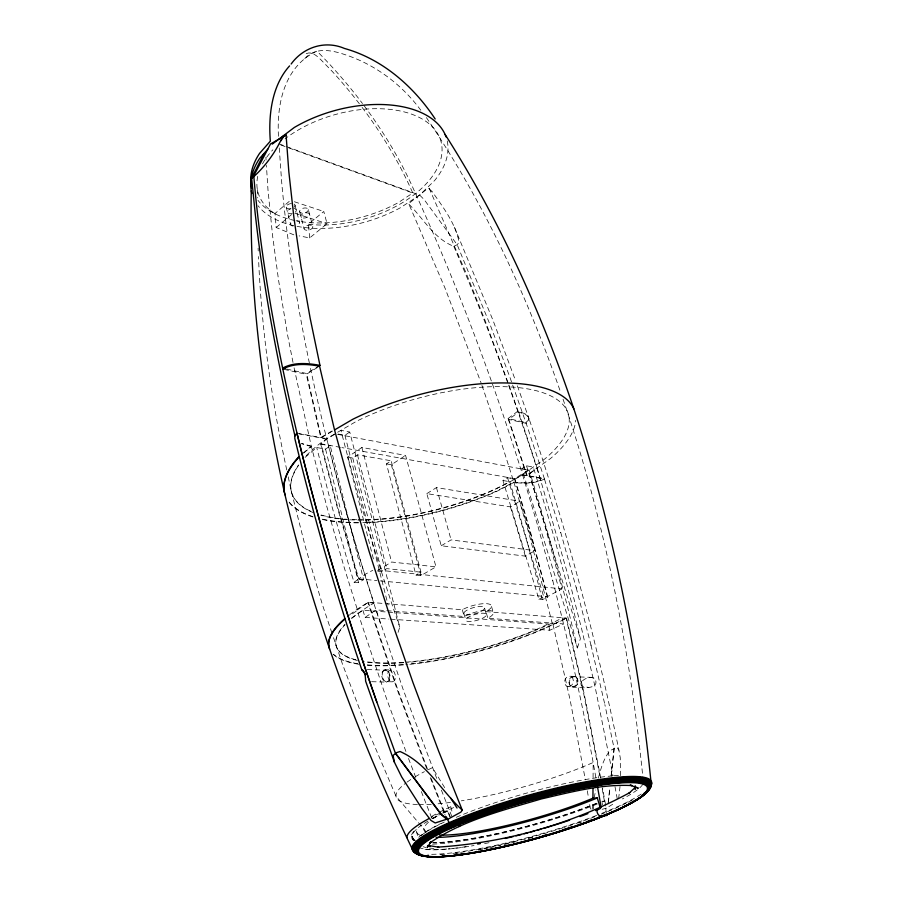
<?xml version="1.0" encoding="UTF-8"?>
<svg xmlns="http://www.w3.org/2000/svg" width="902" height="902" viewBox="0 0 902 902"><rect width="100%" height="100%" fill="white"/><g stroke="black" fill="none" stroke-linecap="round" stroke-linejoin="round"><path stroke-width="0.68" stroke-dasharray="4.51 3.38" d="M593.076 777.603L593.178 762.506A125.603 24.625 -15.7 0 1 461.317 800.841M606.302 812.747L605.749 808.53L615.13 802.803M593.516 808.947L593.73 801.664M620.429 775.675L620.272 757.883L618.93 750.306C596.267 639.394 566.817 529.857 530.376 422.666L528.414 417.006L526.182 414.954L518.706 411.977L508.784 419.453L527.027 475.501L537.242 468.285L518.706 411.977M620.024 786.488L618.749 797.785M608.388 802.25L609.876 788.528M611.218 776.182L614.183 748.739L604.859 704.597M608.117 803.22L609.752 788.122M611.094 775.788L614.07 748.356L616.821 747.093L618.93 750.306M592.095 809.353L593.527 801.72M594.147 797.864L595.771 789.893M431.393 191.472L429.149 188.214L427.785 188.439L409.925 202.623L408.956 204.235L445.092 288.29L481.059 382.82M598.364 778.11C600.946 768.436 603.63 758.345 610.147 750.487L614.183 748.739M398.075 632.336L399.755 627.082L349.739 432.002L340.956 430.322A1241.423 424.109 62.9 0 0 395.922 616.122L399.755 627.082M577.359 647.94L580.392 638.74C566.749 580.978 550.829 523.78 533.262 467.089L526.486 465.793L521.807 468.645L577.359 647.94C563.603 588.036 547.198 528.764 529.136 470.021L521.807 468.645M528.854 418.359L528.076 420.512L525.832 422.497L508.097 418.528L526.621 475.422L550.265 458.723A150.735 58.833 -15.7 0 0 575.747 420.298M293.849 234.847L276.17 227.507L275.009 213.503L290.388 200.413M302.869 453.356L311.291 446.186L294.086 367.847M304.019 452.838L311.382 446.558L326.603 505.785L344.169 567.392L357.553 610.237L349.649 615.728M305.101 457.37L316.703 447.527L325.577 449.106L330.279 445.859L363.574 579.693L358.568 582.703L354.069 582.286L349.57 567.978L331.97 506.563L316.703 447.527M363.574 579.693L358.353 579.197L336.096 503.305L320.706 444.134L327.2 438.733L335.42 433.952L528.313 470.235L543.962 522.461L561.946 588.848L547.255 596.718L378.344 580.696M276.17 227.507L291.526 214.575M309.679 237.925L308.439 224.192L323.784 211.474L327.054 223.685L309.679 237.925L299.126 235.873M508.097 418.528L518.03 411.03L525.889 414.119L528.121 416.183L529.147 419.182L528.358 421.335L526.114 423.309L508.784 419.453M304.82 58.585C315.023 47.017 331.327 50.05 344.169 54.379C374.736 64.121 401.875 84.495 420.839 110.281M340.482 447.347L321.157 443.863L336.547 502.989L358.804 578.847L365.299 574.179L372.752 570.335M354.069 582.286L358.353 579.197M528.313 470.235L514.444 478.646L341.858 447.595M358.32 519.755A143.835 56.116 -15.7 0 0 522.562 474.677L545.112 458.69A143.835 56.116 -15.7 0 0 530.601 389.438A143.835 56.116 -15.7 0 0 356.73 421.144L326.671 438.631A143.835 56.116 -15.7 0 0 305.023 456.998M405.9 751.445L385.966 697.02L357.034 610.18L367.915 602.615L373.924 603.088L360.281 560.131L342.343 498.366L326.761 439.015L298.438 433.806M351.588 618.062L362.875 610.248L386.755 612.018M338.149 434.042L344.925 435.316L349.739 432.002M362.875 610.248L365.13 617.408L376.111 609.887L464.18 616.494A17.961 5.175 -15.7 0 1 488.771 610.428A17.961 5.175 -15.7 0 1 487.847 618.276L563.536 623.947L549.803 630.239L390.307 619.155M373.394 558.89L347.586 457.134L361.894 447.46L405.573 455.42L435.97 566.839L420.975 575.6L415.991 575.093L386.439 463.899L391.164 460.798L420.975 572.184L415.991 575.093M347.586 457.134L352.75 458.024L357.496 454.833L391.164 460.798M362.097 107.383A273.453 151.435 48.2 0 1 412.778 193.039L398.425 202.533A99.739 57.254 -15.7 0 1 296.318 220.821M386.439 463.899L391.344 464.755L405.573 455.42M426.826 493.62L436.444 487.587L519.89 501.264L535.01 550.682L525.325 556.139L441.236 545.755L426.826 493.62L510.431 506.879L519.89 501.264M286.588 369.042L306.635 373.518L317.741 366.708M284.062 369.369L306.297 374.33L317.369 367.52M514.952 479.052L530.241 531.03L547.773 597.113L542.373 599.65L538.911 599.334L502.966 480.507L507.555 477.722L514.952 479.052L522.664 475.004L544.47 479.018C535.089 483.607 524.13 483.788 513.96 482.423L497.724 490.902A150.747 58.81 -15.7 0 1 362.875 522.822M377.656 570.402L391.581 562.025L435.97 566.839M377.803 571.237L381.738 571.631L386.744 568.632L420.975 572.184M441.236 545.755L451.09 539.903L535.01 550.682M332.161 430.908L320.774 437.549L306.297 374.33M332.229 431.28L321.304 437.65L306.635 373.518M538.911 599.334L543.759 596.729L547.773 597.113M542.373 599.65L525.009 533.646L509.833 481.724L494.927 489.527A143.846 56.093 -15.7 0 1 320.841 515.222M278.955 143.858L419.746 195.159L424.211 199.658L457.179 244.724L490.868 326.648L509.461 376.021L527.298 426.646L544.368 478.691C534.987 483.292 524.028 483.461 513.858 482.096L497.622 490.575A150.735 58.833 -15.7 0 1 362.796 522.483M408.956 204.235C423.41 218.555 434.031 238.669 453.796 246.325L457.179 244.724L459.107 242.322C455.454 222.929 442.623 206.693 431.584 190.75M549.803 630.239L548.281 624.004L534.074 630.554A142.415 41.819 -15.7 0 1 406.486 662.113M600.777 778.246L584.225 694.055L566.636 618.411L536.972 631.84A149.687 43.939 -15.7 0 1 409.835 664.312M385.12 669.758L382.922 671.28A6.156 3.935 80 0 0 381.884 676.748L382.865 679.634A5.886 3.755 80 0 0 386.62 682.092L388.818 680.582A6.145 3.924 80 0 0 389.878 675.091L388.886 672.193A5.886 3.755 80 0 0 385.12 669.758L391.603 669.983M383.733 670.536L384.68 670.163A5.886 3.755 80 0 1 388.446 672.599L389.438 675.508A6.156 3.924 80 0 1 388.379 680.987M383.373 670.874A6.156 3.924 80 0 0 382.324 676.331L383.305 679.229A5.886 3.755 80 0 0 387.059 681.675L388.007 681.326M392.528 681.833L394.287 680.728A6.134 3.924 79.9 0 0 395.347 675.271L394.354 672.373A5.863 3.755 79.9 0 0 390.589 669.949L388.83 671.065A6.134 3.935 79.9 0 0 387.792 676.5L388.773 679.386A5.863 3.755 79.9 0 0 392.528 681.833L387.059 681.675M574.36 676.387L569.049 676.207L566.862 677.154A5.367 4.409 -75.7 0 0 564.652 681.901L565.216 684.426A5.13 4.217 -75.7 0 0 568.959 686.591L573.165 686.715L575.352 685.768A5.344 4.409 -75.7 0 0 577.562 681.01L576.998 678.484A5.119 4.217 -75.7 0 0 573.244 676.353L571.067 677.301A5.344 4.409 -75.7 0 0 568.858 682.036L569.421 684.55A5.119 4.217 -75.7 0 0 573.165 686.715M592.174 677.379L573.773 676.737L571.597 677.695A5.344 4.409 -75.7 0 0 569.387 682.419L569.951 684.934A5.119 4.217 -75.7 0 0 573.695 687.098C578.103 687.561 601.499 690.605 594.779 678.496C590.1 675.575 583.673 678.766 580.663 682.758L581.226 685.261L582.669 686.264L588.882 687.504M568.959 686.591L571.146 685.644A5.367 4.409 -75.7 0 0 573.368 680.886L572.804 678.349A5.13 4.217 -75.7 0 0 569.049 676.207M573.695 687.098L575.882 686.151A5.344 4.409 -75.7 0 0 578.092 681.405L577.528 678.879A5.119 4.217 -75.7 0 0 573.773 676.737M602.119 809.308L606.189 808.248L602.502 787.796M306.206 53.68C312.351 50.828 317.414 56.589 321.428 60.299L332.387 71.574A273.453 151.435 48.2 0 1 361.274 106.301M450.707 817.787L448.001 810.977L444.19 811.214A126.28 21.501 -15.7 0 0 431.111 817.494M601.837 801.269L604.419 801.111A126.28 21.501 -15.7 0 1 602.062 802.081M439.308 812.251A115.377 19.912 -15.7 0 1 450.786 806.749L453.469 806.591M371.635 681.698L386.62 682.092M367.328 669.566L385.695 670.209M365.13 617.408L388.909 619.065M388.164 612.12L548.281 624.004M349.694 614.679A149.664 43.972 -15.7 0 1 368.366 602.243L383.79 603.472M385.188 603.585L462.309 609.741A17.916 5.243 -15.7 0 1 486.854 603.697A17.916 5.243 -15.7 0 1 485.952 611.624L487.847 618.276M485.952 611.624L566.106 618.017L583.695 693.661L600.236 777.896M566.636 618.411L562.081 618.05A142.437 41.796 -15.7 0 1 407.839 662.384M358.804 578.847L376.946 580.572M378.163 570.12L561.946 588.848M502.966 480.507L509.833 481.724M320.706 444.134L330.279 445.859M296.995 433.174L326.671 438.631M364.036 105.602A279.575 154.772 48.1 0 1 413.274 188.541C455.781 281.458 492.255 377.104 522.562 474.677L544.368 478.691L560.785 532.654M308.439 224.192L309.521 224.406A94.969 54.21 -15.7 0 0 427.695 182.17A94.969 54.21 -15.7 0 0 407.918 112.942A94.969 54.21 -15.7 0 0 285.066 138.818M311.291 446.186L301.561 443.367M311.382 446.558L301.651 443.739M537.242 468.285L567.662 574.146L581.858 629.788L595.219 687.482L612.977 775.788M294.909 213.278L327.054 223.685M294.39 201.744L323.784 211.474M280.872 145.019L287.467 147.421M288.787 147.894L412.778 193.039M275.009 213.503L274.107 213.086A94.969 54.21 -15.7 0 1 257.792 176.048M426.454 832.129L396.001 796.162L365.49 724.813L342.467 664.086L332.398 634.354M426.409 117.598C483.822 202.285 527.23 296.048 560.717 392.562M444.663 787.638L432.441 767.67A125.603 24.625 -15.7 0 0 425.699 770.996M412.158 836.267L414.976 842.333M411.413 836.458L413.668 841.318M429.149 188.214L466.075 272.923L484.904 320.018L508.457 383.756M454.439 227.203L493.101 320.548L515.504 380.531M453.796 246.325C486.832 322.747 515.549 400.995 540.738 480.349M436.703 778.37L403.239 689.726L376.111 609.887M441.371 790.118L452.263 817.505M449.715 816.682L447.46 811.011A121.68 20.712 -15.7 0 0 443.209 812.95M427.604 769.406L397.782 689.613L368.366 602.243M431.235 778.55L445.588 814.754M426.635 768.515L397.331 690.03L367.915 602.615M430.243 777.614L445.193 815.318M415.754 777.4L408.324 758.03M421.335 791.584L431.483 817.359M563.051 399.18C605.016 521.942 630.036 650.06 643.058 779.012M517.376 385.819L528.121 416.183M508.92 385.053L518.03 411.03M481.961 385.47L497.848 431.799L513.858 482.096M331.947 633.024L322.566 605.174L305.485 547.3L291.211 490.925M526.486 465.793L580.392 638.74M507.555 477.722L543.759 596.729M510.431 506.879L525.325 556.139M522.562 474.677L538.144 527.084M514.444 478.646L529.733 530.635L547.255 596.718M513.96 482.423L529.158 534.198L552.588 624.646M491.511 606.46L493.428 613.146M484.599 608.151A10.745 3.146 -15.7 0 1 468.679 614.837A10.745 3.146 -15.7 0 1 469.39 609.019A10.745 3.146 -15.7 0 1 484.599 608.151L486.505 614.837A10.768 3.112 -15.7 0 1 470.54 621.512A10.768 3.112 -15.7 0 1 471.284 615.762A10.768 3.112 -15.7 0 1 486.505 614.837M560.683 532.315L576.322 588.048M436.444 487.587L451.09 539.903M463.842 613.236L465.714 619.945M462.309 609.741L464.18 616.494M538.043 526.734L552.813 580.798M391.344 464.755L420.975 575.6M308.349 209.636A4.476 2.469 -14.2 0 1 302.069 213.165A4.476 2.469 -14.2 0 1 301.539 208.892A4.476 2.469 -14.2 0 1 308.349 209.636L312.836 226.74A4.499 2.435 -14.2 0 1 306.5 230.258A4.499 2.435 -14.2 0 1 305.992 226.041A4.499 2.435 -14.2 0 1 312.836 226.74M361.894 447.46L391.581 562.025M299.622 211.496L304.053 228.623M450.786 806.749L452.5 813.401M295.044 205.261L299.475 222.478M576.22 587.698L591.058 645.415M357.496 454.833L386.744 568.632M352.75 458.024L381.738 571.631M344.925 435.316L388.108 605.005M286.227 207.133L290.613 224.384M552.7 580.448C569.466 645.832 584.27 711.757 595.985 778.246M325.577 449.106L358.568 582.703M553.039 624.669L570.143 700.087L585.387 779.847M416.453 831.08L418.021 837.462M590.945 645.054L604.971 704.981M286.768 469.987C271.367 399.823 261.377 328.351 258.468 256.551M288.223 476.842L291.12 490.564M293.015 362.446L287.67 335.465L278.583 280.33L272.573 235.625L267.984 189.882L266.406 165.416M615.006 786.702L617.532 800.356M602.198 788.822L605.31 806.061M602.051 802.464L602.48 804.866M587.303 790.828L588.499 797.695M589.683 804.55L590.878 811.417M279.248 147.951L281.672 182.024A1235.278 429.363 63 0 0 309.848 365.333M265.887 157.331L266.067 160.026M258.107 248.185L258.22 250.97M257.363 189.499L257.363 197.888M450.414 802.43A125.603 24.625 -15.7 0 1 436.41 803.93M431.28 804.28A125.603 24.625 -15.7 0 1 418.675 804.539M417.423 804.505A125.603 24.625 -15.7 0 1 405.923 782.959M407.05 782.124A125.603 24.625 -15.7 0 1 412.079 778.708M415.089 776.847A125.603 24.625 -15.7 0 1 424.414 771.661M597.214 804.043A126.28 21.501 -15.7 0 1 431.855 844.159M596.605 803.265A120.913 20.588 -15.7 0 1 432.509 842.66M414.83 839.965A120.913 20.588 -15.7 0 1 422.869 824.281M424.109 823.47A120.913 20.588 -15.7 0 1 428.191 820.967M432.441 818.576A120.913 20.588 -15.7 0 1 438.462 815.464M443.773 812.905A120.913 20.588 -15.7 0 1 448.001 810.977M403.589 662.339A142.415 41.819 -15.7 0 1 364.791 661.527M355.805 659.734A142.415 41.819 -15.7 0 1 344.914 624.387M566.106 618.017A149.664 43.972 -15.7 0 1 405.844 664.323M403.295 664.537A149.664 43.972 -15.7 0 1 365.84 664.74M357.699 663.714A149.664 43.972 -15.7 0 1 333.469 654.232M466.063 846.685A119.628 19.799 -15.7 0 1 458.859 847.711M457.461 847.891A119.628 19.799 -15.7 0 1 448.226 848.895M446.715 849.019A119.628 19.799 -15.7 0 1 419.543 847.756M421.065 835.692A119.628 19.799 -15.7 0 1 444.291 822.072M433.93 848.399A115.772 19.156 -15.7 0 1 423.083 846.662M380.497 623.722A1235.278 429.363 63 0 1 310.141 366.697M425.834 832.377A107.733 18.581 -15.7 0 1 429.16 821.666M433.276 818.61A107.733 18.581 -15.7 0 1 438.485 815.34M442.555 813.063A107.733 18.581 -15.7 0 1 454.8 807.042M420.298 835.353A115.377 19.912 -15.7 0 1 416.848 829.152M431.889 816.321A115.377 19.912 -15.7 0 1 438.158 812.849M313.389 512.674A143.846 56.093 -15.7 0 1 299.453 464.147M358.444 522.867A150.747 58.81 -15.7 0 1 322.003 519.394M312.938 516.959A150.747 58.81 -15.7 0 1 288.82 501.895M403.679 662.699A142.437 41.796 -15.7 0 1 363.562 661.707M357.417 660.489A142.437 41.796 -15.7 0 1 345.015 624.782M351.69 618.468A142.437 41.796 -15.7 0 1 373.924 603.088M403.386 664.909A149.687 43.939 -15.7 0 1 365.93 665.112M359.097 664.289A149.687 43.939 -15.7 0 1 333.56 654.626M262.493 163.871A94.969 54.21 -15.7 0 1 272.844 149.811M447.234 140.96A101.171 57.773 -15.7 0 1 434.584 180.569L419.588 195.103L400.409 207.731A101.171 57.773 -15.7 0 1 258.028 205.712M278.447 136.281A237.485 117.034 53.4 0 1 316.94 51.098A279.575 154.772 48.1 0 1 362.48 103.527M294.943 220.539A99.739 57.254 -15.7 0 1 257.949 200.3M295.54 209.038A4.521 2.503 -13.8 0 1 295.258 212.184M292.237 213.582A4.521 2.503 -13.8 0 1 287.558 212.353A4.521 2.503 -13.8 0 1 290.41 208.937M293.793 208.463A4.521 2.503 -13.8 0 1 294.774 208.666M294.277 204.134A4.51 2.514 -13.8 0 1 293.996 207.291M290.985 208.689A4.51 2.514 -13.8 0 1 286.216 206.795A4.51 2.514 -13.8 0 1 291.436 203.536M356.854 519.732A143.835 56.116 -15.7 0 1 320.762 514.884M310.649 511.186A143.835 56.116 -15.7 0 1 298.562 464.913M358.365 522.529A150.735 58.833 -15.7 0 1 321.913 519.056M312.859 516.62A150.735 58.833 -15.7 0 1 288.741 501.535M296.972 220.821A4.544 2.481 -13.9 0 1 299.487 222.805A4.544 2.481 -13.9 0 1 296.521 225.568M293.127 226.041A4.544 2.481 -13.9 0 1 290.602 224.046A4.544 2.481 -13.9 0 1 293.567 221.294M632.347 800.029A124.16 20.227 -15.7 0 1 627.059 802.791M625.988 803.332A124.16 20.227 -15.7 0 1 601.386 814.168M594.914 816.682A124.16 20.227 -15.7 0 1 564.359 827.382M563.017 827.822A124.16 20.227 -15.7 0 1 497.397 845.557M496.077 845.851A124.16 20.227 -15.7 0 1 451.361 853.551M444.765 854.217A124.16 20.227 -15.7 0 1 438.722 854.645M641.254 794.076A124.386 20.318 -15.7 0 1 597.936 814.901M596.696 815.374A124.386 20.318 -15.7 0 1 427.875 854.262M642.822 784.323A117.328 19.416 -15.7 0 1 622.38 798.935M456.22 817.313A117.328 19.416 -15.7 0 1 612.616 775.867M613.946 775.754A117.328 19.416 -15.7 0 1 620.181 775.37M581.373 822.229A123.856 20.126 -15.7 0 1 578.847 823.109M532.699 837.383A123.856 20.126 -15.7 0 1 524.817 839.491M515.222 841.938A123.856 20.126 -15.7 0 1 509.743 843.28M508.378 843.607A123.856 20.126 -15.7 0 1 498.953 845.772M493.574 846.944A123.856 20.126 -15.7 0 1 489.459 847.801M488.095 848.083A123.856 20.126 -15.7 0 1 484.036 848.895M482.694 849.154A123.856 20.126 -15.7 0 1 477.406 850.158M458.385 853.213A123.856 20.126 -15.7 0 1 455.657 853.563M488.997 842.705A120.394 19.923 -15.7 0 1 483.449 843.81M474.035 845.535A120.394 19.923 -15.7 0 1 471.442 845.975M468.747 846.414A120.394 19.923 -15.7 0 1 421.843 848.838M418.753 837.236A120.394 19.923 -15.7 0 1 441.101 823.379M597 803.254A121.68 20.712 -15.7 0 1 433.231 842.874M415.563 840.867A121.68 20.712 -15.7 0 1 414.119 830.99M431.799 818.666A121.68 20.712 -15.7 0 1 441.833 813.604M303.331 218.025A4.476 2.458 -14.2 0 0 309.623 214.507A4.476 2.458 -14.2 0 0 302.801 213.763A4.476 2.458 -14.2 0 0 303.331 218.025"/><path stroke-width="1.35" d="M251.263 190.784C249.369 292.147 261.975 393.385 284.378 492.131A150.735 58.833 -15.7 0 1 298.663 456.953M439.624 835.105A107.733 18.581 -15.7 0 0 592.93 798.191L592.997 788.585M635.2 785.698L635.132 789.318L635.549 787.401M263.734 154.129L251.635 177.942L255.142 212.951A1297.38 451.541 63.3 0 0 294.853 435.531L294.796 438.428C313.738 516.474 335.86 593.764 361.803 669.78L365.682 674.685M427.796 845.512L427.266 847.497L431.066 841.645L429.679 843.009C462.952 820.132 503.102 810.267 541.335 798.935C571.067 792.103 601.273 783.906 632.043 785.574L630.16 785.135L638.278 788.235L636.496 787.266M251.917 178.314C264.872 167.005 275.629 152.37 282.687 136.461L286.081 135.052L288.832 171.775L293.928 217.698L300.997 266.485L310.141 318.113L319.951 365.344L317.741 366.708M361.803 669.78C365.175 670.321 365.49 677.661 365.626 681.145L394.478 762.359L401.706 776.96L421.685 808.215L430.987 820.459L435.204 822.962L446.738 819.219L445.712 816.626M605.986 814.258L605.794 814.664A122.007 19.675 -15.7 0 0 626.529 780.704A122.007 19.675 -15.7 0 0 464.135 820.775A122.007 19.675 -15.7 0 0 435.508 856.686M280.838 140.859L283.972 136.067M462.286 810.165L460.911 812.104L447.46 819.467L441.033 814.066L395.414 753.023L400.037 751.513C426.939 763.295 441.45 791.054 462.286 810.165L438.552 750.926L412.981 682.577L389.844 616.043L369.155 551.573L350.889 489.38L334.439 429.577L319.579 366.167C307.481 364.058 293.872 362.92 282.754 369.076M267.781 149.202L259.686 158.346A101.171 57.773 -15.7 0 0 251.861 193.468M272.28 144.117L294.277 127.486A101.171 57.773 -15.7 0 1 446.095 136.98M294.853 435.531L296.995 433.174C277.162 348.431 261.095 262.606 253.766 175.8L270.532 143.97L286.081 135.052M294.943 435.914L297.085 433.558A1300.774 451.011 63.2 0 0 376.765 701.959M291.143 64.019C303.331 47.152 325.047 40.071 344.451 48.449C382.437 59.013 413.747 86.536 435.181 118.985M605.546 815.002L604.216 815.701M635.098 787.559L629.032 793.208L629.72 792.666C571.124 824.451 504.365 842.863 437.898 847.113L438.744 847.215L428.518 845.535L430.153 846.527M296.995 433.174A1300.583 450.955 63.2 0 0 376.653 701.519L395.527 753.486L393.035 755.481L394.478 762.359M334.653 429.859L352.851 419.238A150.735 58.833 -15.7 0 1 573.83 408.843C613.552 529.023 638.041 653.871 650.77 779.7M602.683 815.814L607.001 815.487M592.93 798.191L597.282 797.932L600.518 808.632M454.022 826.908L449.997 824.687L446.524 817.111M319.951 365.344C307.695 363.156 293.872 361.894 282.574 368.14L285.246 368.738M446.738 819.219L441.146 814.529L395.527 753.486M450.774 798.191L457.032 808.034M445.069 134.421C499.561 219.896 541.493 312.893 573.83 408.843M411.571 847.609C357.068 734.07 313.017 615.265 284.457 492.492M597.462 786.521L601.149 807.2M406.949 837.62A126.28 21.501 -15.7 0 1 428.788 818.712M599.323 809.128A115.772 19.156 -15.7 0 1 595.647 810.616M587.935 813.615A115.772 19.156 -15.7 0 1 579.885 816.592M569.59 820.189A115.772 19.156 -15.7 0 1 552.498 825.702M551.178 826.108A115.772 19.156 -15.7 0 1 543.5 828.408M540.918 829.163A115.772 19.156 -15.7 0 1 537.017 830.28M534.412 831.013A115.772 19.156 -15.7 0 1 530.511 832.084M527.918 832.783A115.772 19.156 -15.7 0 1 524.051 833.809M521.356 834.508A115.772 19.156 -15.7 0 1 515.944 835.883M513.238 836.549A115.772 19.156 -15.7 0 1 505.165 838.465M480.36 843.618A115.772 19.156 -15.7 0 1 477.643 844.103M597.282 797.932A115.377 19.912 -15.7 0 1 436.151 837.394M328.824 646.294A149.664 43.972 -15.7 0 1 345.038 618.456M285.133 494.961A150.747 58.81 -15.7 0 1 298.754 457.325M329.636 649.147A149.687 43.939 -15.7 0 1 345.139 618.862M289.576 65.902A234.407 116.392 53.2 0 0 270.329 141.174L259.573 153.374A99.739 57.254 -15.7 0 0 251.861 188.157M416.51 853.078A124.16 20.227 -15.7 0 1 524.626 797.086A124.16 20.227 -15.7 0 1 650.365 786.702M416.126 852.514A124.386 20.318 -15.7 0 1 524.412 796.353A124.386 20.318 -15.7 0 1 650.41 786.014M648.143 790.885A122.559 19.799 -15.7 0 1 641.367 796.5M639.507 797.729A122.559 19.799 -15.7 0 1 634.117 800.976M631.704 802.318A122.559 19.799 -15.7 0 1 629.145 803.671M604.791 814.754A122.559 19.799 -15.7 0 1 598.601 817.223M590.776 820.2A122.559 19.799 -15.7 0 1 586.751 821.677M572.409 826.683A122.559 19.799 -15.7 0 1 563.209 829.693M546.172 834.914A122.559 19.799 -15.7 0 1 542.26 836.053M462.275 853.935A122.559 19.799 -15.7 0 1 459.524 854.329M447.967 855.671A122.559 19.799 -15.7 0 1 441.901 856.167M428.518 856.37A122.559 19.799 -15.7 0 1 512.02 803.603A122.559 19.799 -15.7 0 1 649.463 789.216M422.283 855.491A123.055 19.912 -15.7 0 1 533.634 796.759A123.055 19.912 -15.7 0 1 641.672 795.959M427.976 856.066A123.055 19.912 -15.7 0 1 424.977 855.84M417.457 854.036A123.484 20.024 -15.7 0 1 525.02 798.462A123.484 20.024 -15.7 0 1 650.06 788.021M603.393 815.645A122.007 19.675 -15.7 0 1 582.568 823.503M581.204 823.988A122.007 19.675 -15.7 0 1 555.237 832.523M553.907 832.929A122.007 19.675 -15.7 0 1 526.723 840.664M525.438 841.002A122.007 19.675 -15.7 0 1 515.967 843.426M509.213 845.061A122.007 19.675 -15.7 0 1 487.396 849.864M480.45 851.206A122.007 19.675 -15.7 0 1 477.744 851.713M475.072 852.187A122.007 19.675 -15.7 0 1 472.445 852.638M471.148 852.852A122.007 19.675 -15.7 0 1 466.875 853.551M464.068 853.968A122.007 19.675 -15.7 0 1 459.941 854.566M457.269 854.916A122.007 19.675 -15.7 0 1 453.368 855.389M450.865 855.66A122.007 19.675 -15.7 0 1 442.397 856.393M647.084 790.874A123.856 20.126 -15.7 0 1 643.476 793.76M416.961 853.585A123.856 20.126 -15.7 0 1 524.829 797.785A123.856 20.126 -15.7 0 1 650.252 787.378M600.506 815.972A3.8 2.108 67.4 0 1 597.248 812.533A3.8 2.108 67.4 0 1 598.342 808.79M438.699 856.765A121.42 19.562 -15.7 0 1 477.846 816.084A121.42 19.562 -15.7 0 1 643.058 782.079A121.42 19.562 -15.7 0 1 555.226 832.783M553.907 833.189A121.42 19.562 -15.7 0 1 526.892 840.867M525.562 841.228A121.42 19.562 -15.7 0 1 441.473 856.629M459.851 825.928A4.194 2.627 68.5 0 1 458.644 826.57M461.441 854.78A120.135 19.314 -15.7 0 0 647.523 790.998A120.135 19.314 -15.7 0 0 489.797 812.668A120.135 19.314 -15.7 0 0 461.441 854.78M462.376 854.555A118.76 19.077 -15.7 0 0 646.283 791.494A118.76 19.077 -15.7 0 0 490.26 812.973A118.76 19.077 -15.7 0 0 462.376 854.555M460.956 854.78A120.789 19.438 -15.7 0 0 648.087 790.648A120.789 19.438 -15.7 0 0 489.538 812.398A120.789 19.438 -15.7 0 0 460.956 854.78"/></g></svg>
